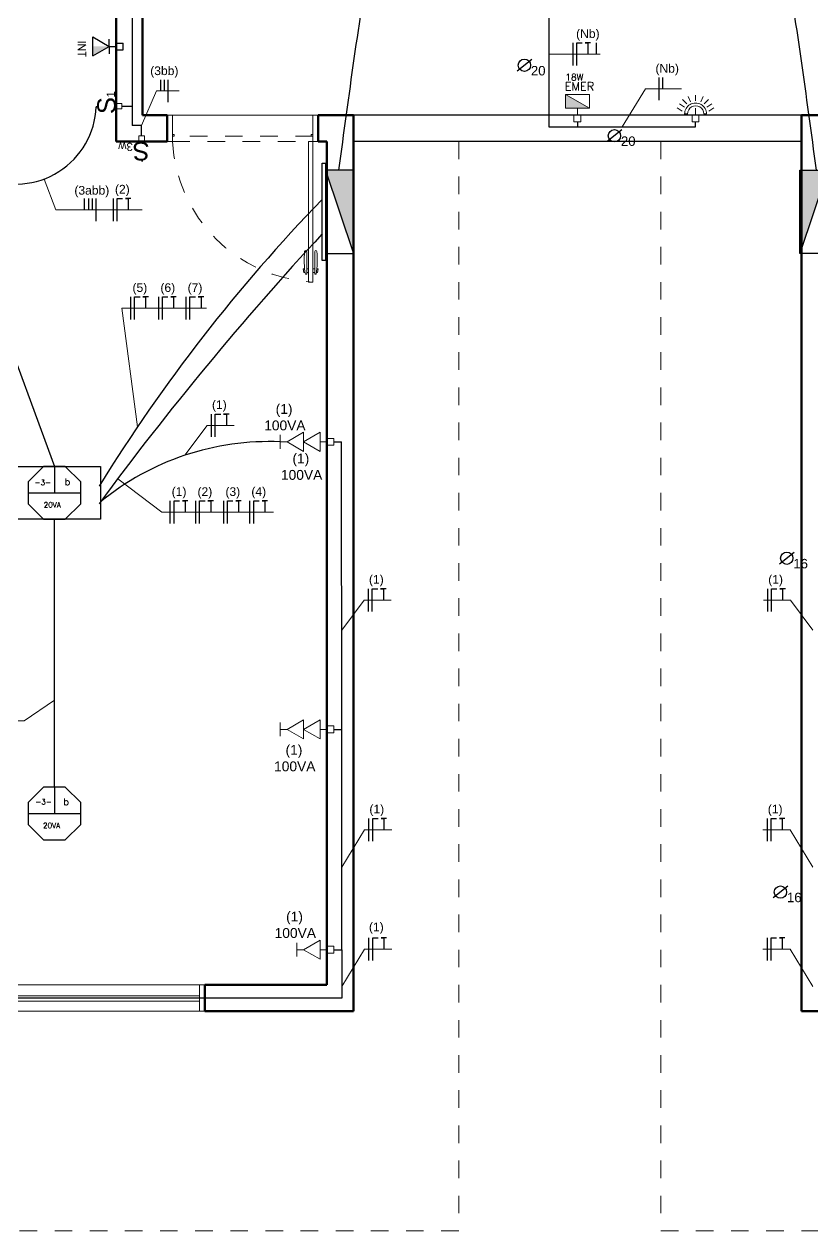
# Model space of a CAD drawing. Header units: inches. Extents: x 179598 to 179981, y 9195975 to 9196075.
# Drawn here: x 179669.37 to 179673.85, y 9196022.02 to 9196028.89 of the extents above; entities that cross this region are included whole.
import ezdxf

# ---------------------------------------------------------------- set-up
doc = ezdxf.new("R2010")
doc.units = ezdxf.units.IN
doc.header["$LTSCALE"] = 0.05
doc.header["$MEASUREMENT"] = 0
for name, pattern in [('CONTINU', [0]), ('DASH2', [0.75, 0.5, -0.25]), ('DASHED2', [0.375, 0.25, -0.125]), ('HIDDEN', [0.375, 0.25, -0.125]), ('HIDDEN2', [0.1875, 0.125, -0.0625])]:
    doc.linetypes.add(name, pattern=pattern)
for name, color, linetype, lineweight in [('Comunicação', 170, 'Continuous', 30), ('Eletrodutos', 220, 'Continuous', 25), ('ESQUADRIA', 7, 'Continuous', 5), ('FNT', 30, 'Continuous', 25), ('HASTES', 250, 'Continuous', 25), ('NOTAS', 180, 'Continuous', 25), ('PAREDE', 7, 'Continuous', 50), ('PROJEÇÃO', 7, 'DASHED2', 0), ('TamanhoEletroduto', 174, 'Continuous', 30)]:
    doc.layers.add(name, color=color, linetype=linetype, lineweight=lineweight)
for name, color, linetype in [('Electric', 10, 'Continuous'), ('ILUMINAÇÃO', 3, 'Continuous'), ('PTF', 1, 'Continuous'), ('PTO', 1, 'Continuous'), ('TEP', 40, 'DASH2')]:
    doc.layers.add(name, color=color, linetype=linetype)
doc.styles.add('Cota', font='arial.ttf')
doc.styles.add('romans', font='romans.shx', dxfattribs={"width": 1.4})
doc.styles.get("Standard").update_dxf_attribs({"font": ''})
doc.styles.get('Standard').set_extended_font_data('txt.shx')

# ---------------------------------------------------------------- blocks, each defined once
blk = doc.blocks.new('A$C4C83112E')
at = {"layer": 'ESQUADRIA'}
for points in [[(0.03, 0), (0, 0), (0, 0.15), (0.03, 0.15)], [(0.03, 0), (1.57, 0), (1.57, 0.15), (0.03, 0.15)], [(1.6, 0), (1.57, 0), (1.57, 0.15), (1.6, 0.15)], [(1.57, 0.0576), (0.03, 0.0576), (0.03, 0.0876), (1.57, 0.0876)]]:
    blk.add_lwpolyline(points, close=True, dxfattribs=at)
blk = doc.blocks.new('PORTA80_PB')
at = {"layer": 'ESQUADRIA'}
for p, q in [((0.0036, 0.8955), (0.0002, 0.8755)), ((0.0105, 0.8955), (0.0036, 0.8955)), ((0.02, 0.9055), (0.0125, 0.9055)), ((0.02, 0.9055), (0.02, 0.7763)), ((0.03, 0.8955), (0.02, 0.8955)), ((0.055, 0.8955), (0.065, 0.8955)), ((0.065, 0.9055), (0.065, 0.7763)), ((0.065, 0.9055), (0.0725, 0.9055)), ((0.0745, 0.8955), (0.0814, 0.8955)), ((0.0814, 0.8955), (0.0848, 0.8755)), ((0.0075, 0.8755), (0.0002, 0.8755)), ((0.03, 0.8755), (0.02, 0.8755)), ((0.055, 0.8755), (0.065, 0.8755)), ((0.0775, 0.8755), (0.0848, 0.8755)), ((0.83, 0), (0.03, 0))]:
    blk.add_line(p, q, dxfattribs=at)
for points in [[(0.03, 0.15), (0.055, 0.15), (0.055, 0.95), (0.03, 0.95)], [(0, 0), (0.03, 0), (0.03, 0.15), (0, 0.15)], [(0.83, 0), (0.86, 0), (0.86, 0.15), (0.83, 0.15)], [(0.04, 0.11), (0.03, 0.11), (0.03, 0.12), (0.04, 0.12)], [(0.82, 0.12), (0.83, 0.12), (0.83, 0.11), (0.82, 0.11)]]:
    blk.add_lwpolyline(points, close=True, dxfattribs=at)
at = {"layer": 'ESQUADRIA', "linetype": 'HIDDEN2'}
blk.add_lwpolyline([(0.03, 0.12), (0.83, 0.12), (0.83, 0.15), (0.03, 0.15)], close=True, dxfattribs=at)
at = {"layer": 'ESQUADRIA'}
for centre, radius, start, end in [((0.4334, 0.8257), 0.4284, 169.26017, 186.65508), ((-0.3484, 0.8257), 0.4284, 353.34492, 10.73983), ((0.0139, 0.7771), 0.00614, 187.18725, 352.0859), ((0.0711, 0.7771), 0.00614, 187.9141, 352.81275)]:
    blk.add_arc(centre, radius, start, end, dxfattribs=at)
at = {"layer": 'ESQUADRIA', "linetype": 'HIDDEN', "ltscale": 0.4}
blk.add_arc((-0.0154, 0.1046), 0.8466, 3.07158, 86.92842, dxfattribs=at)
blk = doc.blocks.new('QDC')
at = {"layer": 'Electric', "lineweight": 25}
h = blk.add_hatch(color=256, dxfattribs=at)
h.dxf.hatch_style = 1
h.paths.add_polyline_path([(0.3, 0), (-0.3, 0.2), (-0.3, 0)])
blk.add_line((-0.3, 0.2), (0.3, 0), dxfattribs=at)
for points in [[(-0.35, 0.2), (0.35, 0.2), (0.35, 0.225), (-0.35, 0.225)], [(-0.3, 0.2), (0.3, 0.2), (0.3, 0), (-0.3, 0)]]:
    blk.add_lwpolyline(points, close=True, dxfattribs=at)
blk = doc.blocks.new('TTA30')
at = {"lineweight": 5}
for p, q in [((-0.139, 0.34), (0, 0.58)), ((-0.1, 0.68), (0.1, 0.68)), ((0, 0.68), (0, 0.58)), ((0.139, 0.34), (0, 0.58)), ((-0.139, 0.1), (0, 0.34)), ((-0.139, 0.34), (0.139, 0.34)), ((0.139, 0.1), (0, 0.34)), ((-0.139, 0.1), (0.139, 0.1)), ((-0.05, 0), (-0.05, -0.1)), ((-0.05, 0), (0.05, 0)), ((0, 0.1), (0, 0)), ((0.05, 0), (0.05, -0.1)), ((-0.05, -0.1), (0.05, -0.1))]:
    blk.add_line(p, q, dxfattribs=at)
blk = doc.blocks.new('ta30')
at = {"lineweight": 5}
for p, q in [((-0.1, 0.44), (0.1, 0.44)), ((0, 0.44), (0, 0.34)), ((-0.139, 0.1), (0, 0.34)), ((0.139, 0.1), (0, 0.34)), ((-0.139, 0.1), (0.139, 0.1)), ((-0.05, 0), (-0.05, -0.1)), ((-0.05, 0), (0.05, 0)), ((0, 0.1), (0, 0)), ((0.05, 0), (0.05, -0.1)), ((-0.05, -0.1), (0.05, -0.1))]:
    blk.add_line(p, q, dxfattribs=at)
blk = doc.blocks.new('TEL130')
for p, q in [((-0.139, 0.34), (0.139, 0.34)), ((-0.139, 0.34), (0, 0.1)), ((0.139, 0.34), (0, 0.1)), ((-0.05, 0), (-0.05, -0.1)), ((-0.05, 0), (0.05, 0)), ((0, 0.1), (0, 0)), ((0.05, 0), (0.05, -0.1)), ((-0.05, -0.1), (0.05, -0.1))]:
    blk.add_line(p, q)
blk.add_solid([(0, 0.34), (0, 0.1), (-0.139, 0.34)])
blk = doc.blocks.new('Iluminação1')
at = {"layer": 'ILUMINAÇÃO'}
for p, q in [((0, 0.15), (0, 0)), ((-0.15, 0), (0.15, 0))]:
    blk.add_line(p, q, dxfattribs=at)
blk.add_lwpolyline([(-0.0621, 0.15), (-0.15, 0.0621), (-0.15, -0.0621), (-0.0621, -0.15), (0.0621, -0.15), (0.15, -0.0621), (0.15, 0.0621), (0.0621, 0.15)], close=True, dxfattribs=at)
blk = doc.blocks.new('Iluminação2')
at = {"layer": 'ILUMINAÇÃO'}
for p, q in [((0, 0.15), (0, 0)), ((-0.15, 0), (0.15, 0))]:
    blk.add_line(p, q, dxfattribs=at)
for points in [[(-0.2621, 0.15), (0.2621, 0.15), (0.2621, -0.15), (-0.2621, -0.15)], [(-0.0621, 0.15), (-0.15, 0.0621), (-0.15, -0.0621), (-0.0621, -0.15), (0.0621, -0.15), (0.15, -0.0621), (0.15, 0.0621), (0.0621, 0.15)]]:
    blk.add_lwpolyline(points, close=True, dxfattribs=at)
blk = doc.blocks.new('Interruptor1W')
at = {"layer": 'ILUMINAÇÃO', "linetype": 'CONTINU', "lineweight": 20}
blk.add_lwpolyline([(179675.1845, 9196027.4212), (179675.2236, 9196027.4212), (179675.2236, 9196027.4602), (179675.1845, 9196027.4602)], close=True, dxfattribs=at)
at = {"layer": 'ILUMINAÇÃO', "linetype": 'CONTINU', "lineweight": 20, "attachment_point": 1, "style": 'Cota'}
for s, width, insert, char_height in [('S', 0.319218, (179675.1488, 9196027.592), 0.1276), ('1', 0.07511, (179675.265, 9196027.5265), 0.0573)]:
    blk.add_mtext_dynamic_manual_height_columns(s, width=width, gutter_width=0.75, heights=[0], dxfattribs=dict(at, insert=insert, char_height=char_height))
blk = doc.blocks.new('Interruptor1')
at = {"layer": 'ILUMINAÇÃO', "linetype": 'CONTINU', "lineweight": 35}
blk.add_line((179678.1328, 9196024.8734), (179678.1328, 9196024.8825), dxfattribs=at)
at = {"layer": 'ILUMINAÇÃO', "linetype": 'CONTINU', "lineweight": 20}
blk.add_blockref('Interruptor1W', (2.9333, -2.7169), dxfattribs=at)
blk = doc.blocks.new('Interruptor3w')
at = {"layer": 'ILUMINAÇÃO', "linetype": 'CONTINU', "lineweight": 35}
blk.add_line((179682.1953, 9196035.1734), (179682.2027, 9196035.1734), dxfattribs=at)
at = {"layer": 'ILUMINAÇÃO', "linetype": 'CONTINU', "lineweight": 20}
blk.add_lwpolyline([(179682.0571, 9196035.1856), (179682.0571, 9196035.1537), (179682.089, 9196035.1537), (179682.089, 9196035.1856)], close=True, dxfattribs=at)
at = {"layer": 'ILUMINAÇÃO', "linetype": 'CONTINU', "lineweight": 20, "attachment_point": 1, "rotation": 270, "style": 'Cota'}
for s, width, insert, char_height in [('S', 0.319218, (179682.1967, 9196035.2149), 0.1043), ('3w', 0.07511, (179682.1432, 9196035.1199), 0.04682)]:
    blk.add_mtext_dynamic_manual_height_columns(s, width=width, gutter_width=0.75, heights=[0], dxfattribs=dict(at, insert=insert, char_height=char_height))
blk = doc.blocks.new('ie')
at = {"lineweight": 5}
for p, q in [((0, 0.05), (-0.1, 0.05)), ((-0.1, 0.05), (-0.1, -0.05)), ((0, 0.05), (0, -0.05)), ((0.1, 0), (0, 0)), ((0.1, 0.175), (0.1, -0.175)), ((0.1, 0.175), (0.3, 0.175)), ((0.1, -0.175), (0.3, 0.175)), ((0.3, 0.175), (0.3, -0.175)), ((0, -0.05), (-0.1, -0.05)), ((0.1, -0.175), (0.3, -0.175))]:
    blk.add_line(p, q, dxfattribs=at)
blk.add_solid([(0.1, 0.175), (0.3, 0.175), (0.1, -0.175), (0.2, 0)], dxfattribs=at)
blk = doc.blocks.new('Interruptor sensor de presença')
at = {"color": 1, "lineweight": 5}
for p, q in [((0, 0.0195), (-0.0391, 0.0195)), ((-0.0391, 0.0195), (-0.0391, -0.0195)), ((0, 0.0195), (0, -0.0195)), ((0.0388, 0), (0, 0)), ((0, -0.0195), (-0.0391, -0.0195))]:
    blk.add_line(p, q, dxfattribs=at)
at = {"color": 3, "lineweight": 5}
blk.add_arc((0.0065, 0.0001), 0.0625, 269.73081, 89.73081, dxfattribs=at)
at = {"layer": 'ILUMINAÇÃO', "lineweight": 5, "ltscale": 0.5}
for p, q in [((0.0217, 0.076), (0.0419, 0.1041)), ((0.0448, 0.0637), (0.065, 0.0918)), ((0.0647, 0.0494), (0.0884, 0.0747)), ((0.0068, 0.0626), (0.0068, 0.0471)), ((0.0765, 0.0299), (0.1068, 0.0428)), ((0.0814, 0.0005), (0.1127, 0.0005)), ((0.0068, -0.0449), (0.0069, -0.0624)), ((0.0448, -0.0635), (0.065, -0.0916)), ((0.0647, -0.0491), (0.0884, -0.0744)), ((0.0765, -0.0296), (0.1068, -0.0426)), ((0.0814, -0.0002), (0.1127, -0.0002)), ((0.0217, -0.0757), (0.0419, -0.1038))]:
    blk.add_line(p, q, dxfattribs=at)
blk.add_arc((0.0066, 0.0011), 0.046, 269.63464, 89.82699, dxfattribs=at)

msp = doc.modelspace()

# ---------------------------------------------------------------- linework, layer by layer
at = {"layer": 'Eletrodutos', "linetype": 'CONTINU', "lineweight": 30}
for p, q in [((179669.985, 9196030.2401), (179669.985, 9196028.7599)), ((179672.3567, 9196028.944), (179672.3567, 9196028.3027)), ((179669.985, 9196028.7599), (179669.985, 9196028.4196)), ((179669.926, 9196028.4199), (179669.985, 9196028.4196)), ((179669.985, 9196028.4196), (179669.985, 9196028.3524)), ((179669.985, 9196028.3524), (179669.985, 9196028.3104)), ((179670.0391, 9196028.3104), (179669.985, 9196028.3104)), ((179670.0391, 9196028.2509), (179670.0391, 9196028.3104)), ((179672.5191, 9196028.3299), (179672.5191, 9196028.3027)), ((179673.1918, 9196028.3027), (179673.1918, 9196028.3299)), ((179672.3567, 9196028.3027), (179673.1918, 9196028.3027)), ((179668.9941, 9196027.8627), (179669.5426, 9196026.369)), ((179671.1332, 9196026.5097), (179671.1774, 9196026.5097)), ((179671.1794, 9196024.8731), (179671.1774, 9196026.5097)), ((179669.5426, 9196024.544), (179669.5426, 9196026.069)), ((179671.1332, 9196024.8731), (179671.1794, 9196024.8731)), ((179671.1794, 9196023.619), (179671.1794, 9196024.8731)), ((179671.1332, 9196023.619), (179671.1794, 9196023.619)), ((179671.1794, 9196023.619), (179671.1794, 9196023.344)), ((179671.1794, 9196023.344), (179668.4466, 9196023.344))]:
    msp.add_line(p, q, dxfattribs=at)
for centre, radius, start, end in [((179669.3232, 9196028.4338), 0.4575, 246.95347, 357.80239), ((179677.9743, 9196021.2057), 9.6118, 135.94716, 148.29756), ((179684.1167, 9196015.6117), 17.7838, 137.20895, 143.63232)]:
    msp.add_arc(centre, radius, start, end, dxfattribs=at)
at = {"layer": 'Eletrodutos', "linetype": 'CONTINU', "lineweight": 30, "ltscale": 0.05}
msp.add_arc((179670.7649, 9196024.9965), 1.5145, 87.594, 129.34222, dxfattribs=at)
at = {"layer": 'Eletrodutos', "linetype": 'CONTINU', "lineweight": 30}
for points in [[(179672.282, 9196033.119), (179671.3464, 9196029.3243), (179671.16, 9196028.0561)], [(179672.7562, 9196033.119), (179673.6919, 9196029.3243), (179673.8782, 9196028.0561)]]:
    msp.add_spline(points, degree=3, dxfattribs=at)
at = {"layer": 'FNT', "linetype": 'CONTINU', "lineweight": 30}
for p, q in [((179672.4926, 9196028.7804), (179672.4926, 9196028.6519)), ((179670.1459, 9196028.5706), (179670.1459, 9196028.5064)), ((179670.1664, 9196028.5706), (179670.1664, 9196028.5064)), ((179672.9835, 9196028.583), (179672.9835, 9196028.4545)), ((179669.7113, 9196027.8938), (179669.7113, 9196027.8296)), ((179669.7366, 9196027.8938), (179669.7366, 9196027.8296)), ((179669.7571, 9196027.8938), (179669.7571, 9196027.8296)), ((179669.877, 9196027.8938), (179669.877, 9196027.7653)), ((179669.9759, 9196027.3352), (179669.9759, 9196027.2066)), ((179670.1348, 9196027.3352), (179670.1348, 9196027.2066)), ((179670.2911, 9196027.3352), (179670.2911, 9196027.2066)), ((179670.4353, 9196026.6676), (179670.4353, 9196026.539)), ((179670.2004, 9196026.1741), (179670.2004, 9196026.0455)), ((179670.346, 9196026.1741), (179670.346, 9196026.0455)), ((179670.5049, 9196026.1741), (179670.5049, 9196026.0455)), ((179670.6539, 9196026.1741), (179670.6539, 9196026.0455)), ((179671.3289, 9196025.673), (179671.3289, 9196025.5445)), ((179673.6014, 9196025.673), (179673.6014, 9196025.5445)), ((179671.3312, 9196024.3656), (179671.3312, 9196024.2371)), ((179673.5991, 9196024.3656), (179673.5991, 9196024.2371)), ((179671.3312, 9196023.6869), (179671.3312, 9196023.5583)), ((179673.5991, 9196023.6869), (179673.5991, 9196023.5583))]:
    msp.add_line(p, q, dxfattribs=at)
for points in [[(179672.5157, 9196028.6519), (179672.5157, 9196028.7804), (179672.5466, 9196028.7804)], [(179672.5941, 9196028.7804), (179672.5632, 9196028.7804), (179672.5787, 9196028.7804), (179672.5787, 9196028.7162)], [(179672.6275, 9196028.7162), (179672.6275, 9196028.7804), (179672.6275, 9196028.7804)], [(179672.6275, 9196028.7162), (179672.6275, 9196028.7804), (179672.6275, 9196028.7804)], [(179670.1895, 9196028.4421), (179670.1895, 9196028.5706), (179670.1895, 9196028.5706)], [(179673.0065, 9196028.5188), (179673.0065, 9196028.583), (179673.0065, 9196028.583)], [(179673.0065, 9196028.5188), (179673.0065, 9196028.583), (179673.0065, 9196028.583)], [(179669.7802, 9196027.7653), (179669.7802, 9196027.8938), (179669.7802, 9196027.8938)], [(179669.9001, 9196027.7653), (179669.9001, 9196027.8938), (179669.931, 9196027.8938)], [(179669.9785, 9196027.8938), (179669.9476, 9196027.8938), (179669.9631, 9196027.8938), (179669.9631, 9196027.8296)], [(179669.999, 9196027.2066), (179669.999, 9196027.3352), (179670.0299, 9196027.3352)], [(179670.0774, 9196027.3352), (179670.0465, 9196027.3352), (179670.062, 9196027.3352), (179670.062, 9196027.2709)], [(179670.1579, 9196027.2066), (179670.1579, 9196027.3352), (179670.1888, 9196027.3352)], [(179670.2364, 9196027.3352), (179670.2055, 9196027.3352), (179670.2209, 9196027.3352), (179670.2209, 9196027.2709)], [(179670.3142, 9196027.2066), (179670.3142, 9196027.3352), (179670.3451, 9196027.3352)], [(179670.3926, 9196027.3352), (179670.3617, 9196027.3352), (179670.3772, 9196027.3352), (179670.3772, 9196027.2709)], [(179670.4584, 9196026.539), (179670.4584, 9196026.6676), (179670.4893, 9196026.6676)], [(179670.5368, 9196026.6676), (179670.5059, 9196026.6676), (179670.5214, 9196026.6676), (179670.5214, 9196026.6033)], [(179670.2235, 9196026.0455), (179670.2235, 9196026.1741), (179670.2544, 9196026.1741)], [(179670.302, 9196026.1741), (179670.271, 9196026.1741), (179670.2865, 9196026.1741), (179670.2865, 9196026.1098)], [(179670.3691, 9196026.0455), (179670.3691, 9196026.1741), (179670.4, 9196026.1741)], [(179670.4475, 9196026.1741), (179670.4166, 9196026.1741), (179670.4321, 9196026.1741), (179670.4321, 9196026.1098)], [(179670.528, 9196026.0455), (179670.528, 9196026.1741), (179670.5589, 9196026.1741)], [(179670.6065, 9196026.1741), (179670.5756, 9196026.1741), (179670.591, 9196026.1741), (179670.591, 9196026.1098)], [(179670.677, 9196026.0455), (179670.677, 9196026.1741), (179670.7079, 9196026.1741)], [(179670.7554, 9196026.1741), (179670.7245, 9196026.1741), (179670.74, 9196026.1741), (179670.74, 9196026.1098)], [(179671.3519, 9196025.5445), (179671.3519, 9196025.673), (179671.3828, 9196025.673)], [(179671.4304, 9196025.673), (179671.3995, 9196025.673), (179671.415, 9196025.673), (179671.415, 9196025.6088)], [(179673.6245, 9196025.5445), (179673.6245, 9196025.673), (179673.6554, 9196025.673)], [(179673.703, 9196025.673), (179673.6721, 9196025.673), (179673.6875, 9196025.673), (179673.6875, 9196025.6088)], [(179671.3543, 9196024.2371), (179671.3543, 9196024.3656), (179671.3852, 9196024.3656)], [(179671.4328, 9196024.3656), (179671.4019, 9196024.3656), (179671.4173, 9196024.3656), (179671.4173, 9196024.3013)], [(179673.6221, 9196024.2371), (179673.6221, 9196024.3656), (179673.653, 9196024.3656)], [(179673.7006, 9196024.3656), (179673.6697, 9196024.3656), (179673.6852, 9196024.3656), (179673.6852, 9196024.3013)], [(179671.3543, 9196023.5583), (179671.3543, 9196023.6869), (179671.3852, 9196023.6869)], [(179671.4328, 9196023.6869), (179671.4019, 9196023.6869), (179671.4173, 9196023.6869), (179671.4173, 9196023.6226)], [(179673.6221, 9196023.5583), (179673.6221, 9196023.6869), (179673.653, 9196023.6869)], [(179673.7006, 9196023.6869), (179673.6697, 9196023.6869), (179673.6852, 9196023.6869), (179673.6852, 9196023.6226)]]:
    msp.add_lwpolyline(points, dxfattribs=at)
at = {"layer": 'HASTES', "linetype": 'CONTINU', "lineweight": 20, "ltscale": 0.05}
msp.add_line((179669.5498, 9196027.8296), (179669.4839, 9196028.0054), dxfattribs=at)
at = {"layer": 'HASTES', "linetype": 'CONTINU', "lineweight": 20}
for p, q in [((179669.9267, 9196027.2709), (179670.0155, 9196026.595)), ((179670.1547, 9196026.1098), (179669.9031, 9196026.2999)), ((179669.371, 9196024.921), (179669.5426, 9196025.04))]:
    msp.add_line(p, q, dxfattribs=at)
for points in [[(179672.3567, 9196028.7162), (179672.3567, 9196028.7162), (179672.6481, 9196028.7162)], [(179672.7742, 9196028.3027), (179672.9075, 9196028.5188), (179673.111, 9196028.5188)], [(179670.0391, 9196028.3104), (179670.1236, 9196028.5064), (179670.2528, 9196028.5064)], [(179669.5498, 9196027.8296), (179669.5498, 9196027.8296), (179670.0419, 9196027.8296)], [(179670.4083, 9196027.2709), (179670.4083, 9196027.2709), (179669.9267, 9196027.2709)], [(179670.2851, 9196026.433), (179670.4119, 9196026.6033), (179670.5666, 9196026.6033)], [(179670.7888, 9196026.1098), (179670.7888, 9196026.1098), (179670.1547, 9196026.1098)], [(179671.1787, 9196025.4385), (179671.3055, 9196025.6088), (179671.4602, 9196025.6088)], [(179673.8595, 9196025.4385), (179673.7328, 9196025.6088), (179673.578, 9196025.6088)], [(179669.2037, 9196024.921), (179669.2037, 9196024.921), (179669.371, 9196024.921)], [(179671.1794, 9196024.0885), (179671.3078, 9196024.3013), (179671.4626, 9196024.3013)], [(179673.8588, 9196024.0885), (179673.7304, 9196024.3013), (179673.5756, 9196024.3013)], [(179671.1794, 9196023.4098), (179671.3078, 9196023.6226), (179671.4626, 9196023.6226)], [(179673.8588, 9196023.4098), (179673.7304, 9196023.6226), (179673.5756, 9196023.6226)]]:
    msp.add_lwpolyline(points, dxfattribs=at)
at = {"layer": 'PAREDE'}
for p, q in [((179670.0441, 9196028.369), (179670.0441, 9196033.119)), ((179669.8941, 9196028.219), (179669.8941, 9196030.619)), ((179670.1841, 9196028.369), (179670.0441, 9196028.369)), ((179670.1841, 9196028.219), (179670.1841, 9196028.369)), ((179671.0441, 9196028.219), (179671.0441, 9196028.369)), ((179671.2441, 9196028.369), (179671.0441, 9196028.369)), ((179671.2441, 9196027.319), (179671.2441, 9196028.369)), ((179673.7941, 9196027.319), (179673.7941, 9196028.369)), ((179673.7941, 9196028.369), (179673.9941, 9196028.369)), ((179670.1841, 9196028.219), (179669.8941, 9196028.219)), ((179671.0941, 9196028.219), (179671.0441, 9196028.219)), ((179671.0941, 9196023.419), (179671.0941, 9196028.219)), ((179671.2441, 9196023.269), (179671.2441, 9196027.319)), ((179673.7941, 9196023.269), (179673.7941, 9196027.319)), ((179671.0941, 9196023.419), (179670.3991, 9196023.419)), ((179670.3991, 9196023.419), (179670.3991, 9196023.269)), ((179671.2441, 9196023.269), (179670.3991, 9196023.269)), ((179673.7941, 9196023.269), (179674.6391, 9196023.269))]:
    msp.add_line(p, q, dxfattribs=at)
at = {"layer": 'PAREDE', "lineweight": 30}
for p, q in [((179673.7941, 9196028.369), (179671.2441, 9196028.369)), ((179673.7941, 9196028.219), (179671.2441, 9196028.219))]:
    msp.add_line(p, q, dxfattribs=at)
at = {"layer": 'PROJEÇÃO'}
for points in [[(179671.8441, 9196028.219), (179671.8441, 9196022.019), (179663.8941, 9196022.019), (179663.8941, 9196025.919), (179663.8941, 9196025.919), (179663.8941, 9196026.519), (179663.8941, 9196026.519), (179663.8941, 9196030.419), (179663.8941, 9196030.419), (179663.8941, 9196031.069), (179663.8941, 9196031.069), (179663.8941, 9196034.969), (179663.8941, 9196034.969), (179663.8941, 9196035.569), (179663.8941, 9196035.569), (179663.8941, 9196039.469), (179668.6941, 9196039.469), (179668.6941, 9196038.819), (179671.8441, 9196038.819), (179671.8441, 9196033.269)], [(179672.9941, 9196028.219), (179672.9941, 9196022.019), (179680.9441, 9196022.019), (179680.9441, 9196025.919), (179680.9441, 9196025.919), (179680.9441, 9196026.469), (179680.9441, 9196026.469), (179680.9441, 9196030.419), (179680.9441, 9196030.419), (179680.9441, 9196031.069), (179680.9441, 9196031.069), (179680.9441, 9196034.969), (179680.9441, 9196034.969), (179680.9441, 9196035.569), (179680.9441, 9196035.569), (179680.9441, 9196039.469), (179676.1441, 9196039.469), (179676.1441, 9196038.819), (179672.9941, 9196038.819), (179672.9941, 9196033.269)]]:
    msp.add_lwpolyline(points, dxfattribs=at)
at = {"layer": 'PTF', "ltscale": 10}
for q in [(179669.855, 9196028.8018), (179669.855, 9196028.7181)]:
    msp.add_line((179669.855, 9196028.7599), q, dxfattribs=at)
at = {"layer": 'TamanhoEletroduto', "linetype": 'CONTINU'}
for p, q in [((179672.2593, 9196028.6853), (179672.1756, 9196028.6197)), ((179672.7718, 9196028.2844), (179672.688, 9196028.2188)), ((179673.7529, 9196025.8799), (179673.6692, 9196025.8143)), ((179673.7168, 9196023.9801), (179673.6331, 9196023.9146))]:
    msp.add_line(p, q, dxfattribs=at)
for centre in [(179672.2175, 9196028.6525), (179672.7299, 9196028.2516), (179673.711, 9196025.8471), (179673.675, 9196023.9473)]:
    msp.add_circle(centre, 0.035, dxfattribs=at)

# ---------------------------------------------------------------- block references
at = {"layer": 'Comunicação', "linetype": 'CONTINU', "lineweight": 30, "rotation": 270}
msp.add_blockref('Interruptor3w', (-9016365.1306, 9375710.308), dxfattribs=at)
at = {"layer": 'Electric', "lineweight": 30, "yscale": 0.7902559531939587, "zscale": 0.7902559531939587}
for p, xscale, rotation in [((179671.2441, 9196027.819), -0.7902559531939587, 90), ((179673.7861, 9196027.819), 0.7902559531939587, 270)]:
    msp.add_blockref('QDC', p, dxfattribs=dict(at, xscale=xscale, rotation=rotation))
at = {"layer": 'Eletrodutos'}
msp.add_blockref('Iluminação2', (179669.5426, 9196026.219), dxfattribs=at)
at = {"layer": 'ESQUADRIA', "rotation": 180}
msp.add_blockref('PORTA80_PB', (179671.0441, 9196028.369), dxfattribs=at)
at = {"layer": 'ESQUADRIA'}
msp.add_blockref('A$C4C83112E', (179668.7991, 9196023.269), dxfattribs=at)
at = {"layer": 'ILUMINAÇÃO', "linetype": 'CONTINU', "lineweight": 40, "xscale": 0.817129049023036, "yscale": 0.817129049023036, "zscale": 0.817129049023036, "rotation": 89.99999999999999}
msp.add_blockref('Interruptor1', (7694008.8475, 9049208.1944), dxfattribs=at)
at = {"layer": 'ILUMINAÇÃO', "linetype": 'CONTINU', "lineweight": 20, "xscale": -1, "rotation": 270}
msp.add_blockref('Interruptor sensor de presença', (179673.1918, 9196028.369), dxfattribs=at)
at = {"layer": 'PTF', "xscale": 0.3906251953125022, "yscale": 0.3906251953125022, "zscale": 0.3906251953125022, "rotation": 90.00000000000001}
msp.add_blockref('TEL130', (179669.8941, 9196028.7599), dxfattribs=at)
at = {"layer": 'PTO', "linetype": 'Continuous', "xscale": 0.3906251953124951, "yscale": 0.3906251953124951, "zscale": 0.3906251953124951, "rotation": 90}
msp.add_blockref('ie', (179672.5191, 9196028.369), dxfattribs=at)
at = {"layer": 'PTO'}
for name, p, xscale, yscale, zscale, rotation in [('TTA30', (179671.0941, 9196026.5097), 0.3906251953034037, 0.3906251953034037, 0.3906251953034037, 90.00000000000001), ('TTA30', (179671.0941, 9196024.8731), 0.3906251953034037, 0.3906251953034037, 0.3906251953034037, 90.00000000000001), ('ta30', (179671.0941, 9196023.619), 0.3906251953034036, 0.3906251953034036, 0.3906251953034036, 89.99999999999997)]:
    msp.add_blockref(name, p, dxfattribs=dict(at, xscale=xscale, yscale=yscale, zscale=zscale, rotation=rotation))
at = {"layer": 'TEP'}
msp.add_blockref('Iluminação1', (179669.5426, 9196024.394), dxfattribs=at)

# ---------------------------------------------------------------- texts
at = {"color": 1, "insert": (179672.4503, 9196028.6037), "char_height": 0.03785, "attachment_point": 1}
msp.add_mtext_dynamic_manual_height_columns('18W', width=0.270453, gutter_width=1, heights=[0], dxfattribs=at)
at = {"color": 3, "insert": (179669.602, 9196026.3017), "char_height": 0.0378, "attachment_point": 1, "rotation": 0}
msp.add_mtext_dynamic_manual_height_columns('b', width=0.270453, gutter_width=1, heights=[0], dxfattribs=at)
at = {"color": 3, "insert": (179669.5943, 9196024.4804), "char_height": 0.0378, "attachment_point": 1}
msp.add_mtext_dynamic_manual_height_columns('b', width=0.270453, gutter_width=1, heights=[0], dxfattribs=at)
at = {"layer": 'FNT', "linetype": 'CONTINU', "lineweight": 20, "char_height": 0.04926, "attachment_point": 1, "style": 'Cota'}
for s, width, insert in [('(Nb)', 0.049265, (179672.5119, 9196028.8575)), ('(Nb)', 0.190117, (179672.9636, 9196028.6598)), ('(3bb)', 0.040202, (179670.0879, 9196028.6462)), ('(3abb)', 0.040202, (179669.6561, 9196027.9659)), ('(2)', 0.040202, (179669.8872, 9196027.9721)), ('(5)', 0.040202, (179669.9869, 9196027.4119)), ('(6)', 0.040202, (179670.1459, 9196027.4119)), ('(7)', 0.040202, (179670.3007, 9196027.4122)), ('(1)', 0.040202, (179670.4393, 9196026.7459)), ('(1)', 0.040202, (179670.21, 9196026.2512)), ('(2)', 0.040202, (179670.3571, 9196026.2508)), ('(3)', 0.040202, (179670.516, 9196026.2508)), ('(4)', 0.040202, (179670.6635, 9196026.2512)), ('(1)', 0.040202, (179671.3329, 9196025.7514)), ('(1)', 0.040202, (179673.6055, 9196025.7514)), ('(1)', 0.040202, (179671.3353, 9196024.444)), ('(1)', 0.040202, (179673.6031, 9196024.444)), ('(1)', 0.040202, (179671.3329, 9196023.7738))]:
    msp.add_mtext_dynamic_manual_height_columns(s, width=width, gutter_width=0.5, heights=[0], dxfattribs=dict(at, insert=insert))
at = {"layer": 'ILUMINAÇÃO'}
for s, p in [('-3-', (179669.4302, 9196026.263)), ('20VA', (179669.4815, 9196026.1355))]:
    msp.add_text(s, height=0.03, rotation=0, dxfattribs=at).set_placement(p)
for s, p in [('-3-', (179669.4343, 9196024.4456)), ('20VA', (179669.4777, 9196024.3109))]:
    msp.add_text(s, height=0.03, dxfattribs=at).set_placement(p)
at = {"layer": 'NOTAS', "linetype": 'CONTINU', "lineweight": 30, "char_height": 0.05613, "attachment_point": 1, "style": 'Cota'}
for insert in [(179670.7366, 9196026.7247), (179670.8321, 9196026.4431), (179670.7929, 9196024.7844), (179670.796, 9196023.8359)]:
    msp.add_mtext_dynamic_manual_height_columns('   (1)\\P100VA', width=0.415348, gutter_width=0.5, heights=[0], dxfattribs=dict(at, insert=insert))
at = {"layer": 'PTF', "color": 2, "style": 'romans'}
msp.add_text('INT', height=0.04688, rotation=270, dxfattribs=at).set_placement((179669.6751, 9196028.7923))
msp.add_text('EMER', height=0.04688, dxfattribs=at).set_placement((179672.4477, 9196028.5095))
at = {"layer": 'TamanhoEletroduto', "linetype": 'CONTINU', "lineweight": 20, "style": 'Cota'}
for s, p in [('20', (179672.2544, 9196028.5949)), ('20', (179672.7669, 9196028.1939)), ('16', (179673.748, 9196025.7895)), ('16', (179673.7119, 9196023.8897))]:
    msp.add_text(s, height=0.05386, dxfattribs=at).set_placement(p)

doc.saveas('drawing.dxf')
